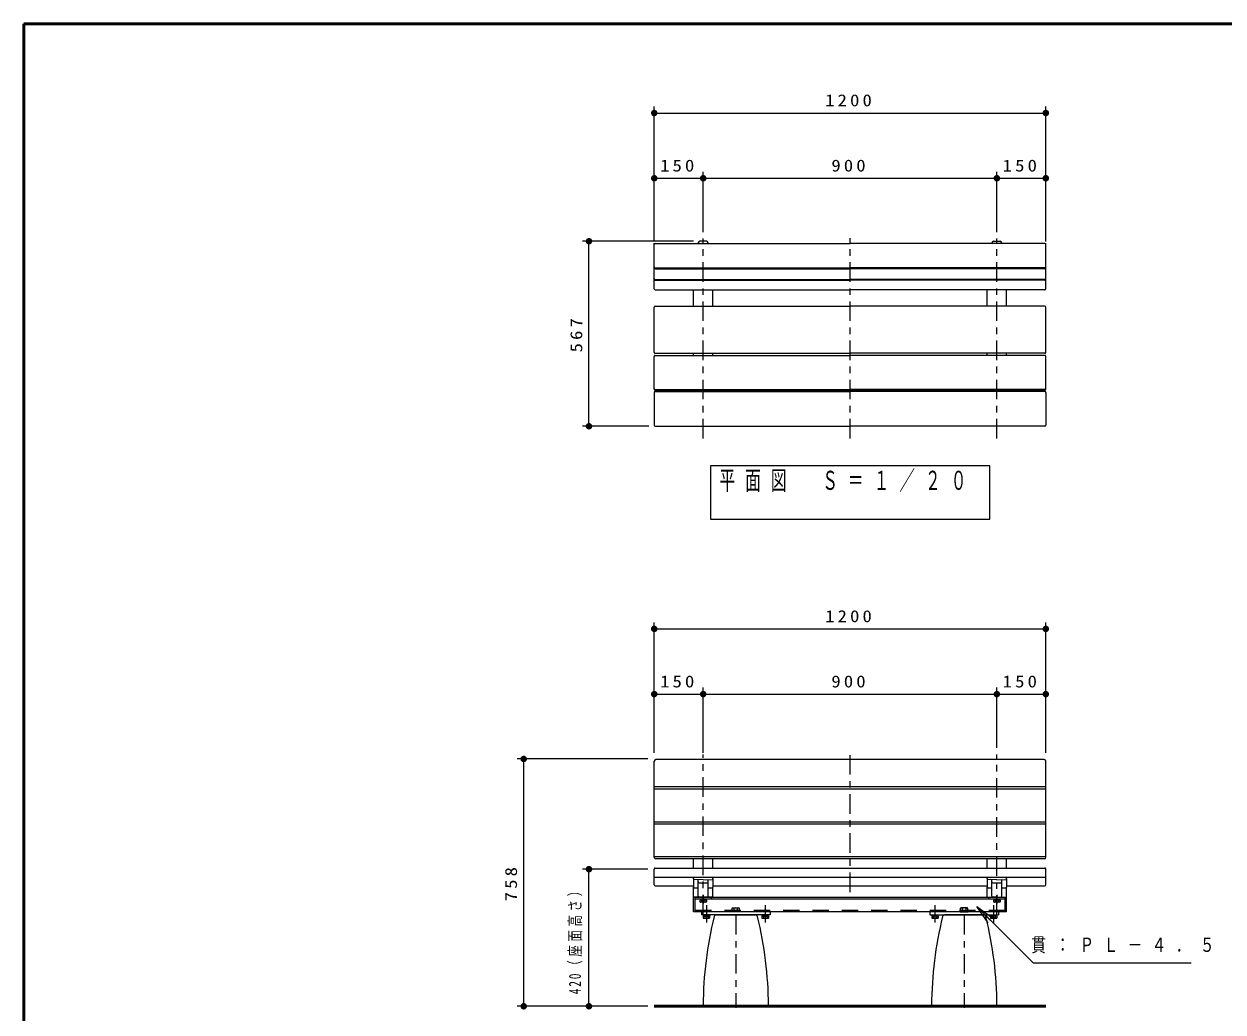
# Model space of a CAD drawing. Units: millimetres on the paper, scale 1:20. Extents: x -385 to 0, y 0 to 267.
# Drawn here: x -385 to -201.3, y 115.6 to 267 of the extents above; entities that cross this region are included whole.
import ezdxf

# ---------------------------------------------------------------- set-up
doc = ezdxf.new("R2010")
doc.units = ezdxf.units.MM
doc.linetypes.add('USER1', pattern=[4.5, 2.5, -2])
doc.linetypes.add('USER2', pattern=[6, 3, -1, 1, -1])
doc.layers.add('1_20', color=7, linetype='Continuous', lineweight=25)
doc.layers.add('A3図枠', color=7, linetype='Continuous', lineweight=13)
doc.styles.add('ＭＳ ゴシック', font='')
doc.styles.get('ＭＳ ゴシック').set_extended_font_data('MS Gothic')

# ---------------------------------------------------------------- blocks, each defined once
blk = doc.blocks.new('filled_dot')
at = {"color": 0, "linetype": 'Continuous', "lineweight": -2, "const_width": 1.25}
blk.add_lwpolyline([(-0.625, 0, 1), (0.625, 0, 1)], format="xyb", close=True, dxfattribs=at)

msp = doc.modelspace()

# ---------------------------------------------------------------- linework, layer by layer
at = {"layer": '1_20', "lineweight": 13}
for p, q in [((-288.425, 233.681), (-288.425, 254.352)), ((-228.425, 233.681), (-228.425, 254.352)), ((-288.425, 253.352), (-228.425, 253.352)), ((-288.425, 243.352), (-280.925, 243.352)), ((-280.925, 235.801), (-280.925, 244.352)), ((-280.925, 235.115), (-280.925, 244.352)), ((-280.925, 243.352), (-235.925, 243.352)), ((-235.925, 235.115), (-235.925, 244.352)), ((-235.925, 243.352), (-228.425, 243.352)), ((-282.425, 233.701), (-299.425, 233.701)), ((-298.425, 205.341), (-298.425, 233.701)), ((-289.275, 205.341), (-299.425, 205.341)), ((-279.825, 199.257), (-279.825, 191.123)), ((-237.025, 199.257), (-279.825, 199.257)), ((-237.025, 191.123), (-237.025, 199.257)), ((-279.825, 191.123), (-237.025, 191.123)), ((-288.425, 155.282), (-288.425, 175.282)), ((-228.425, 155.282), (-228.425, 175.282)), ((-288.425, 174.282), (-228.425, 174.282)), ((-288.425, 164.282), (-280.925, 164.282)), ((-280.925, 155.282), (-280.925, 165.282)), ((-280.925, 164.282), (-235.925, 164.282)), ((-235.925, 156.061), (-235.925, 165.282)), ((-235.925, 164.282), (-228.425, 164.282)), ((-289.425, 154.341), (-309.425, 154.341)), ((-308.425, 116.44), (-308.425, 154.341)), ((-289.425, 137.452), (-299.425, 137.452)), ((-298.425, 116.44), (-298.425, 137.452)), ((-237.24, 129.253), (-239.008, 131.728)), ((-239.008, 131.728), (-236.533, 129.96)), ((-239.008, 131.728), (-236.886, 129.607)), ((-289.425, 116.44), (-309.425, 116.44)), ((-289.425, 116.44), (-299.425, 116.44))]:
    msp.add_line(p, q, dxfattribs=at)
at = {"layer": '1_20'}
for p, q in [((-288.425, 226.412), (-288.425, 233.396)), ((-288.275, 233.352), (-258.425, 233.352)), ((-281.675, 233.352), (-281.675, 233.451)), ((-280.425, 233.701), (-281.425, 233.701)), ((-280.175, 233.352), (-280.175, 233.451)), ((-228.575, 233.352), (-258.425, 233.352)), ((-236.675, 233.352), (-236.675, 233.451)), ((-236.425, 233.701), (-235.425, 233.701)), ((-235.175, 233.352), (-235.175, 233.451)), ((-228.425, 226.412), (-228.425, 233.396)), ((-288.275, 229.607), (-258.425, 229.607)), ((-288.275, 229.489), (-258.425, 229.489)), ((-288.275, 227.858), (-258.425, 227.858)), ((-228.575, 229.607), (-258.425, 229.607)), ((-228.575, 229.489), (-258.425, 229.489)), ((-228.575, 227.858), (-258.425, 227.858)), ((-288.275, 227.708), (-258.425, 227.708)), ((-288.275, 226.262), (-258.425, 226.262)), ((-282.425, 223.764), (-282.425, 226.262)), ((-279.425, 223.764), (-279.425, 226.262)), ((-228.575, 227.708), (-258.425, 227.708)), ((-228.575, 226.262), (-258.425, 226.262)), ((-237.425, 223.764), (-237.425, 226.262)), ((-234.425, 223.764), (-234.425, 226.262)), ((-288.425, 216.672), (-288.425, 223.614)), ((-288.275, 223.764), (-258.425, 223.764)), ((-228.575, 223.764), (-258.425, 223.764)), ((-228.425, 216.672), (-228.425, 223.614)), ((-288.425, 211.011), (-288.425, 216.055)), ((-288.275, 216.522), (-258.425, 216.522)), ((-288.275, 216.205), (-258.425, 216.205)), ((-282.425, 216.205), (-282.425, 216.522)), ((-279.425, 216.205), (-279.425, 216.522)), ((-228.575, 216.522), (-258.425, 216.522)), ((-228.575, 216.205), (-258.425, 216.205)), ((-237.425, 216.205), (-237.425, 216.522)), ((-234.425, 216.205), (-234.425, 216.522)), ((-228.425, 211.011), (-228.425, 216.055)), ((-288.425, 210.538), (-288.425, 205.491)), ((-288.275, 210.986), (-258.425, 210.986)), ((-288.275, 210.861), (-258.425, 210.861)), ((-288.275, 210.688), (-258.425, 210.688)), ((-282.425, 210.688), (-282.425, 210.861)), ((-279.425, 210.688), (-279.425, 210.861)), ((-228.575, 210.986), (-258.425, 210.986)), ((-228.575, 210.861), (-258.425, 210.861)), ((-228.575, 210.688), (-258.425, 210.688)), ((-237.425, 210.688), (-237.425, 210.861)), ((-234.425, 210.688), (-234.425, 210.861)), ((-228.425, 210.538), (-228.425, 205.491)), ((-288.275, 205.341), (-258.425, 205.341)), ((-228.575, 205.341), (-258.425, 205.341)), ((-288.425, 139.261), (-288.425, 154.007)), ((-228.675, 154.257), (-288.175, 154.257)), ((-228.425, 139.261), (-228.425, 154.007)), ((-288.425, 150.104), (-228.425, 150.104)), ((-288.425, 149.787), (-228.425, 149.787)), ((-288.425, 144.715), (-228.425, 144.715)), ((-288.425, 144.426), (-228.425, 144.426)), ((-228.425, 139.355), (-288.425, 139.355)), ((-228.675, 139.039), (-288.175, 139.039)), ((-282.425, 137.629), (-282.425, 139.039)), ((-279.425, 137.629), (-279.425, 139.039)), ((-237.425, 137.629), (-237.425, 139.039)), ((-234.425, 137.629), (-234.425, 139.039)), ((-288.425, 135.04), (-288.425, 137.479)), ((-288.425, 136.221), (-228.425, 136.221)), ((-288.275, 137.629), (-228.575, 137.629)), ((-282.425, 135.971), (-282.425, 136.078)), ((-282.425, 135.971), (-282.425, 134.69)), ((-280.925, 136.227), (-282.328, 136.178)), ((-280.925, 136.227), (-279.521, 136.178)), ((-279.425, 135.971), (-279.425, 136.078)), ((-279.425, 135.971), (-279.425, 134.69)), ((-237.425, 136.078), (-237.425, 136.221)), ((-237.425, 135.971), (-237.425, 136.078)), ((-237.425, 135.971), (-237.425, 134.69)), ((-235.925, 136.227), (-237.328, 136.178)), ((-235.925, 136.227), (-234.521, 136.178)), ((-234.425, 136.078), (-234.425, 136.221)), ((-234.425, 135.971), (-234.425, 136.078)), ((-234.425, 135.971), (-234.425, 134.69)), ((-228.425, 135.04), (-228.425, 137.479)), ((-288.275, 134.89), (-282.425, 134.89)), ((-282.425, 133.237), (-282.425, 134.69)), ((-280.925, 135.822), (-282.328, 135.871)), ((-282.325, 134.59), (-281.675, 134.59)), ((-281.675, 133.311), (-281.675, 135.776)), ((-281.525, 135.381), (-280.325, 135.381)), ((-280.925, 135.822), (-279.521, 135.871)), ((-280.175, 133.311), (-280.175, 135.776)), ((-280.175, 134.59), (-279.525, 134.59)), ((-279.425, 134.89), (-258.425, 134.89)), ((-279.425, 133.237), (-279.425, 134.69)), ((-258.425, 134.89), (-237.425, 134.89)), ((-237.425, 133.237), (-237.425, 134.69)), ((-235.925, 135.822), (-237.328, 135.871)), ((-237.325, 134.59), (-236.675, 134.59)), ((-236.675, 133.311), (-236.675, 135.776)), ((-236.525, 135.381), (-235.325, 135.381)), ((-235.925, 135.822), (-234.521, 135.871)), ((-235.175, 133.311), (-235.175, 135.776)), ((-235.175, 134.59), (-234.525, 134.59)), ((-234.425, 134.89), (-228.575, 134.89)), ((-234.425, 133.237), (-234.425, 134.69)), ((-279.499, 133.14), (-282.351, 133.14)), ((-280.925, 133.14), (-281.53, 133.161)), ((-281.45, 132.915), (-280.4, 132.915)), ((-281.45, 132.915), (-281.45, 132.84)), ((-281.45, 132.84), (-280.4, 132.84)), ((-281.385, 132.84), (-281.385, 132.715)), ((-280.465, 132.84), (-281.385, 132.84)), ((-280.465, 132.715), (-281.385, 132.715)), ((-280.958, 132.84), (-280.925, 132.715)), ((-280.925, 133.14), (-280.32, 133.161)), ((-280.925, 132.84), (-280.891, 132.715)), ((-280.465, 132.84), (-280.465, 132.715)), ((-280.4, 132.84), (-280.4, 132.915)), ((-237.351, 133.14), (-234.499, 133.14)), ((-235.925, 133.14), (-236.53, 133.161)), ((-236.45, 132.915), (-235.4, 132.915)), ((-236.45, 132.915), (-236.45, 132.84)), ((-236.45, 132.84), (-235.4, 132.84)), ((-236.385, 132.84), (-236.385, 132.715)), ((-235.465, 132.84), (-236.385, 132.84)), ((-235.465, 132.715), (-236.385, 132.715)), ((-235.958, 132.84), (-235.925, 132.715)), ((-235.925, 132.84), (-235.891, 132.715)), ((-235.465, 132.84), (-235.465, 132.715)), ((-235.4, 132.84), (-235.4, 132.915)), ((-276.525, 130.99), (-276.525, 130.89)), ((-275.325, 130.99), (-276.525, 130.99)), ((-275.325, 130.89), (-276.525, 130.89)), ((-276.473, 131.458), (-276.375, 131.515)), ((-276.473, 131.14), (-276.473, 131.458)), ((-276.462, 130.99), (-276.462, 131.14)), ((-275.387, 131.14), (-276.462, 131.14)), ((-275.387, 130.99), (-276.462, 130.99)), ((-276.375, 131.515), (-275.475, 131.515)), ((-276.199, 131.14), (-276.199, 131.458)), ((-275.965, 130.99), (-275.925, 131.14)), ((-275.925, 130.99), (-275.885, 131.14)), ((-275.651, 131.14), (-275.651, 131.458)), ((-275.376, 131.458), (-275.475, 131.515)), ((-275.387, 130.99), (-275.387, 131.14)), ((-275.376, 131.14), (-275.376, 131.458)), ((-275.325, 130.89), (-275.325, 130.99)), ((-241.525, 130.89), (-241.525, 130.99)), ((-241.525, 130.99), (-240.325, 130.99)), ((-241.525, 130.89), (-240.325, 130.89)), ((-241.473, 131.458), (-241.375, 131.515)), ((-241.473, 131.14), (-241.473, 131.458)), ((-241.462, 130.99), (-241.462, 131.14)), ((-241.462, 131.14), (-240.387, 131.14)), ((-241.462, 130.99), (-240.387, 130.99)), ((-240.475, 131.515), (-241.375, 131.515)), ((-241.199, 131.14), (-241.199, 131.458)), ((-240.925, 130.99), (-240.965, 131.14)), ((-240.885, 130.99), (-240.925, 131.14)), ((-240.651, 131.14), (-240.651, 131.458)), ((-240.376, 131.458), (-240.475, 131.515)), ((-240.387, 130.99), (-240.387, 131.14)), ((-240.376, 131.14), (-240.376, 131.458)), ((-240.325, 130.99), (-240.325, 130.89)), ((-279.9, 130.44), (-280.95, 130.44)), ((-280.95, 130.365), (-280.95, 130.44)), ((-279.9, 130.365), (-280.95, 130.365)), ((-280.885, 130.365), (-280.885, 130.24)), ((-280.885, 130.365), (-279.965, 130.365)), ((-280.885, 130.24), (-279.965, 130.24)), ((-280.425, 130.365), (-280.458, 130.24)), ((-280.391, 130.365), (-280.425, 130.24)), ((-279.965, 130.365), (-279.965, 130.24)), ((-279.9, 130.44), (-279.9, 130.365)), ((-278.902, 130.44), (-272.948, 130.44)), ((-275.475, 130.44), (-276.375, 130.44)), ((-270.9, 130.44), (-271.95, 130.44)), ((-271.95, 130.365), (-271.95, 130.44)), ((-270.9, 130.365), (-271.95, 130.365)), ((-271.885, 130.365), (-271.885, 130.24)), ((-271.885, 130.365), (-270.965, 130.365)), ((-271.885, 130.24), (-270.965, 130.24)), ((-271.425, 130.365), (-271.458, 130.24)), ((-271.391, 130.365), (-271.425, 130.24)), ((-270.965, 130.365), (-270.965, 130.24)), ((-270.9, 130.44), (-270.9, 130.365)), ((-245.95, 130.44), (-244.9, 130.44)), ((-245.95, 130.44), (-245.95, 130.365)), ((-245.95, 130.365), (-244.9, 130.365)), ((-245.885, 130.365), (-245.885, 130.24)), ((-244.965, 130.365), (-245.885, 130.365)), ((-244.965, 130.24), (-245.885, 130.24)), ((-245.458, 130.365), (-245.425, 130.24)), ((-245.425, 130.365), (-245.391, 130.24)), ((-244.965, 130.365), (-244.965, 130.24)), ((-244.9, 130.365), (-244.9, 130.44)), ((-237.948, 130.44), (-243.902, 130.44)), ((-241.375, 130.44), (-240.475, 130.44)), ((-236.95, 130.44), (-235.9, 130.44)), ((-236.95, 130.44), (-236.95, 130.365)), ((-236.95, 130.365), (-235.9, 130.365)), ((-236.885, 130.365), (-236.885, 130.24)), ((-235.965, 130.365), (-236.885, 130.365)), ((-235.965, 130.24), (-236.885, 130.24)), ((-236.458, 130.365), (-236.425, 130.24)), ((-236.425, 130.365), (-236.391, 130.24)), ((-235.965, 130.365), (-235.965, 130.24)), ((-235.9, 130.365), (-235.9, 130.44)), ((-280.775, 116.44), (-280.925, 116.59)), ((-280.775, 116.44), (-271.075, 116.44)), ((-271.075, 116.44), (-270.925, 116.59)), ((-245.775, 116.44), (-245.925, 116.59)), ((-236.075, 116.44), (-245.775, 116.44)), ((-236.075, 116.44), (-235.925, 116.59))]:
    msp.add_line(p, q, dxfattribs=at)
at = {"layer": '1_20', "linetype": 'USER2', "lineweight": 13}
for p, q in [((-280.925, 203.475), (-280.925, 234.115)), ((-258.425, 203.475), (-258.425, 234.159)), ((-235.925, 203.475), (-235.925, 234.115)), ((-280.925, 130.541), (-280.925, 155.036)), ((-235.925, 130.426), (-235.925, 155.036)), ((-275.925, 130.44), (-275.925, 116.177)), ((-240.925, 130.44), (-240.925, 116.177))]:
    msp.add_line(p, q, dxfattribs=at)
at = {"layer": '1_20', "color": 4, "linetype": 'USER2', "lineweight": 13}
for p, q in [((-258.425, 133.953), (-258.425, 155.036)), ((-280.925, 133.515), (-280.925, 132.174)), ((-235.925, 133.515), (-235.925, 132.174)), ((-280.425, 131.96), (-280.425, 129.297)), ((-280.425, 131.49), (-280.425, 130.149)), ((-271.425, 131.96), (-271.425, 129.297)), ((-271.425, 131.49), (-271.425, 130.149)), ((-245.425, 131.96), (-245.425, 129.297)), ((-245.425, 131.49), (-245.425, 130.149)), ((-236.425, 131.96), (-236.425, 129.297)), ((-236.425, 131.49), (-236.425, 130.149))]:
    msp.add_line(p, q, dxfattribs=at)
at = {"layer": '1_20', "color": 4}
for p, q in [((-282.4, 130.89), (-282.4, 133.14)), ((-282.4, 133.14), (-234.45, 133.14)), ((-282.175, 130.89), (-282.175, 133.14)), ((-282.175, 132.915), (-234.675, 132.915)), ((-279.675, 132.915), (-279.675, 133.14)), ((-237.175, 132.915), (-237.175, 133.14)), ((-234.675, 130.89), (-234.675, 133.14)), ((-234.45, 130.89), (-234.45, 133.14)), ((-234.45, 130.89), (-282.4, 130.89)), ((-281.175, 130.89), (-281.175, 130.44)), ((-270.675, 130.89), (-270.675, 130.44)), ((-246.175, 130.89), (-246.175, 130.44)), ((-235.675, 130.89), (-246.175, 130.89)), ((-235.675, 130.89), (-235.675, 130.44)), ((-270.675, 130.44), (-281.175, 130.44)), ((-246.175, 130.44), (-235.675, 130.44))]:
    msp.add_line(p, q, dxfattribs=at)
at = {"layer": '1_20', "color": 131}
for p, q in [((-281.416, 132.715), (-281.416, 132.44)), ((-280.434, 132.715), (-281.416, 132.715)), ((-281.416, 132.44), (-281.337, 132.395)), ((-280.512, 132.395), (-281.337, 132.395)), ((-281.17, 132.715), (-281.17, 132.44)), ((-280.679, 132.715), (-280.679, 132.44)), ((-280.434, 132.44), (-280.512, 132.395)), ((-280.434, 132.715), (-280.434, 132.44)), ((-236.416, 132.715), (-236.416, 132.44)), ((-235.434, 132.715), (-236.416, 132.715)), ((-236.416, 132.44), (-236.337, 132.395)), ((-235.512, 132.395), (-236.337, 132.395)), ((-236.17, 132.715), (-236.17, 132.44)), ((-235.679, 132.715), (-235.679, 132.44)), ((-235.434, 132.44), (-235.512, 132.395)), ((-235.434, 132.715), (-235.434, 132.44)), ((-280.916, 130.24), (-280.916, 129.965)), ((-280.916, 130.24), (-279.934, 130.24)), ((-280.916, 129.965), (-280.837, 129.92)), ((-280.837, 129.92), (-280.012, 129.92)), ((-280.67, 130.24), (-280.67, 129.965)), ((-280.179, 130.24), (-280.179, 129.965)), ((-279.934, 129.965), (-280.012, 129.92)), ((-279.934, 130.24), (-279.934, 129.965)), ((-271.916, 130.24), (-271.916, 129.965)), ((-271.916, 130.24), (-270.934, 130.24)), ((-271.916, 129.965), (-271.837, 129.92)), ((-271.837, 129.92), (-271.012, 129.92)), ((-271.67, 130.24), (-271.67, 129.965)), ((-271.179, 130.24), (-271.179, 129.965)), ((-270.934, 129.965), (-271.012, 129.92)), ((-270.934, 130.24), (-270.934, 129.965)), ((-245.916, 130.24), (-245.916, 129.965)), ((-244.934, 130.24), (-245.916, 130.24)), ((-245.916, 129.965), (-245.837, 129.92)), ((-245.012, 129.92), (-245.837, 129.92)), ((-245.67, 130.24), (-245.67, 129.965)), ((-245.179, 130.24), (-245.179, 129.965)), ((-244.934, 129.965), (-245.012, 129.92)), ((-244.934, 130.24), (-244.934, 129.965)), ((-236.916, 130.24), (-236.916, 129.965)), ((-235.934, 130.24), (-236.916, 130.24)), ((-236.916, 129.965), (-236.837, 129.92)), ((-236.012, 129.92), (-236.837, 129.92)), ((-236.67, 130.24), (-236.67, 129.965)), ((-236.179, 130.24), (-236.179, 129.965)), ((-235.934, 129.965), (-236.012, 129.92)), ((-235.934, 130.24), (-235.934, 129.965))]:
    msp.add_line(p, q, dxfattribs=at)
at = {"layer": '1_20', "color": 4, "linetype": 'USER1', "lineweight": 13}
msp.add_line((-234.675, 131.115), (-282.175, 131.115), dxfattribs=at)
at = {"layer": '1_20', "lineweight": 50}
msp.add_line((-288.425, 116.44), (-228.425, 116.44), dxfattribs=at)
at = {"layer": '1_20', "lineweight": 13}
msp.add_lwpolyline([(-239.008, 131.728), (-230.377, 123.097), (-206.131, 123.097)], dxfattribs=at)
at = {"layer": '1_20'}
for centre, radius, start, end in [((-288.275, 233.202), 0.15, 90, 180), ((-281.425, 233.451), 0.25, 90, 180), ((-280.425, 233.451), 0.25, 0, 90), ((-236.425, 233.451), 0.25, 90, 180), ((-235.425, 233.451), 0.25, 0, 90), ((-228.575, 233.202), 0.15, 0, 90), ((-288.275, 229.757), 0.15, 180, 270), ((-228.575, 229.757), 0.15, 270, 0), ((-288.275, 229.639), 0.15, 180, 270), ((-288.275, 228.008), 0.15, 180, 270), ((-288.275, 227.858), 0.15, 180, 270), ((-228.575, 229.639), 0.15, 270, 0), ((-228.575, 228.008), 0.15, 270, 0), ((-228.575, 227.858), 0.15, 270, 0), ((-288.275, 226.412), 0.15, 180, 270), ((-228.575, 226.412), 0.15, 270, 0), ((-288.275, 223.614), 0.15, 90, 180), ((-228.575, 223.614), 0.15, 0, 90), ((-288.275, 216.672), 0.15, 180, 270), ((-288.275, 216.055), 0.15, 90, 180), ((-228.575, 216.672), 0.15, 270, 0), ((-228.575, 216.055), 0.15, 0, 90), ((-288.275, 211.136), 0.15, 180, 270), ((-288.275, 211.011), 0.15, 180, 270), ((-288.275, 210.538), 0.15, 90, 180), ((-228.575, 211.136), 0.15, 270, 0), ((-228.575, 211.011), 0.15, 270, 0), ((-228.575, 210.538), 0.15, 0, 90), ((-288.275, 205.491), 0.15, 180, 270), ((-228.575, 205.491), 0.15, 270, 0), ((-288.175, 154.007), 0.25, 90, 180), ((-228.675, 154.007), 0.25, 0, 90), ((-288.175, 139.289), 0.25, 180, 270), ((-228.675, 139.289), 0.25, 270, 0), ((-288.275, 137.479), 0.15, 90, 180), ((-282.325, 136.078), 0.1, 92, 180), ((-282.325, 135.971), 0.1, 180, 268), ((-279.525, 136.078), 0.1, 0, 88), ((-279.525, 135.971), 0.1, 272, 0), ((-237.325, 136.078), 0.1, 92, 180), ((-237.325, 135.971), 0.1, 180, 268), ((-234.525, 136.078), 0.1, 0, 88), ((-234.525, 135.971), 0.1, 272, 0), ((-228.575, 137.479), 0.15, 0, 90), ((-288.275, 135.04), 0.15, 180, 270), ((-282.325, 134.69), 0.1, 180, 270), ((-281.75, 135.776), 0.075, 0, 88), ((-281.525, 135.531), 0.15, 180, 270), ((-280.325, 135.531), 0.15, 270, 0), ((-280.1, 135.776), 0.075, 92, 180), ((-279.525, 134.69), 0.1, 270, 0), ((-237.325, 134.69), 0.1, 180, 270), ((-236.75, 135.776), 0.075, 0, 88), ((-236.525, 135.531), 0.15, 180, 270), ((-235.325, 135.531), 0.15, 270, 0), ((-235.1, 135.776), 0.075, 92, 180), ((-234.525, 134.69), 0.1, 270, 0), ((-228.575, 135.04), 0.15, 270, 0), ((-282.325, 133.237), 0.1, 180, 254.94761), ((-281.525, 133.311), 0.15, 180, 268), ((-280.325, 133.311), 0.15, 272, 0), ((-279.525, 133.237), 0.1, 285.05239, 0), ((-237.325, 133.237), 0.1, 180, 254.94761), ((-236.525, 133.311), 0.15, 180, 268), ((-235.325, 133.311), 0.15, 272, 0), ((-234.525, 133.237), 0.1, 285.05239, 0), ((-276.336, 131.221), 0.274, 60.00001, 119.99999), ((-275.925, 130.825), 0.69, 66.57346, 113.42654), ((-275.513, 131.221), 0.274, 60.00001, 119.99999), ((-241.336, 131.221), 0.274, 60.00001, 119.99999), ((-240.925, 130.825), 0.69, 66.57346, 113.42654), ((-240.513, 131.221), 0.274, 60.00001, 119.99999), ((-224.05, 116.44), 56.875, 166.02573, 179.84909), ((-278.902, 130.09), 0.35, 90, 166.02573), ((-272.948, 130.09), 0.35, 13.97427, 90), ((-327.8, 116.44), 56.875, 0.15091, 13.97427), ((-189.05, 116.44), 56.875, 166.02573, 179.84909), ((-243.902, 130.09), 0.35, 90, 166.02573), ((-237.948, 130.09), 0.35, 13.97427, 90), ((-292.8, 116.44), 56.875, 0.15091, 13.97427)]:
    msp.add_arc(centre, radius, start, end, dxfattribs=at)
at = {"layer": '1_20', "color": 131}
for centre, radius, start, end in [((-281.293, 132.653), 0.245, 240.00001, 299.99999), ((-280.925, 133.084), 0.689, 249.136, 290.864), ((-280.557, 132.653), 0.245, 240.00001, 299.99999), ((-236.293, 132.653), 0.245, 240.00001, 299.99999), ((-235.925, 133.084), 0.689, 249.136, 290.864), ((-235.557, 132.653), 0.245, 240.00001, 299.99999), ((-280.793, 130.178), 0.245, 240.00001, 299.99999), ((-280.425, 130.609), 0.689, 249.136, 290.864), ((-280.057, 130.178), 0.245, 240.00001, 299.99999), ((-271.793, 130.178), 0.245, 240.00001, 299.99999), ((-271.425, 130.609), 0.689, 249.136, 290.864), ((-271.057, 130.178), 0.245, 240.00001, 299.99999), ((-245.793, 130.178), 0.245, 240.00001, 299.99999), ((-245.425, 130.609), 0.689, 249.136, 290.864), ((-245.057, 130.178), 0.245, 240.00001, 299.99999), ((-236.793, 130.178), 0.245, 240.00001, 299.99999), ((-236.425, 130.609), 0.689, 249.136, 290.864), ((-236.057, 130.178), 0.245, 240.00001, 299.99999)]:
    msp.add_arc(centre, radius, start, end, dxfattribs=at)
at = {"layer": 'A3図枠', "lineweight": 50}
for p, q in [((-385, 267), (-385, 0)), ((0, 267), (-385, 267))]:
    msp.add_line(p, q, dxfattribs=at)

# ---------------------------------------------------------------- block references
at = {"layer": '1_20', "lineweight": 13, "xscale": 0.4, "yscale": 0.4}
for p in [(-288.425, 253.352), (-288.425, 243.352), (-280.925, 243.352), (-235.925, 243.352), (-288.425, 174.282), (-288.425, 164.282), (-280.925, 164.282), (-235.925, 164.282)]:
    msp.add_blockref('filled_dot', p, dxfattribs=at)
for p, rotation in [((-228.425, 253.352), 180), ((-280.925, 243.352), 180), ((-235.925, 243.352), 180), ((-228.425, 243.352), 180), ((-298.425, 233.701), 270), ((-298.425, 205.341), 90), ((-228.425, 174.282), 180), ((-280.925, 164.282), 180), ((-235.925, 164.282), 180), ((-228.425, 164.282), 180), ((-308.425, 154.341), 270), ((-298.425, 137.452), 270), ((-308.425, 116.44), 90), ((-298.425, 116.44), 90)]:
    msp.add_blockref('filled_dot', p, dxfattribs=dict(at, rotation=rotation))

# ---------------------------------------------------------------- texts
at = {"layer": '1_20', "style": 'ＭＳ ゴシック'}
for s, insert, char_height, attachment_point in [('\\T1.33;\\W1.15;1200', (-258.425, 254.352), 1.833, 8), ('\\T1.33;\\W1.15;150', (-284.675, 244.352), 1.833, 8), ('\\T1.33;\\W1.15;900', (-258.425, 244.352), 1.833, 8), ('\\T1.33;\\W1.15;150', (-232.175, 244.352), 1.833, 8), ('\\T1.64;\\W0.6;平面図\u3000Ｓ＝１／２０', (-278.425, 198.523), 2.933, 1), ('\\T1.33;\\W1.15;1200', (-258.425, 175.282), 1.833, 8), ('\\T1.33;\\W1.15;150', (-284.675, 165.282), 1.833, 8), ('\\T1.33;\\W1.15;900', (-258.425, 165.282), 1.833, 8), ('\\T1.33;\\W1.15;150', (-232.175, 165.282), 1.833, 8), ('\\T1.64;\\W0.75;貫：ＰＬ－４．５', (-230.649, 125.747), 2.199, 4)]:
    msp.add_mtext(s, dxfattribs=dict(at, insert=insert, char_height=char_height, attachment_point=attachment_point))
at = {"layer": '1_20', "char_height": 1.833, "attachment_point": 8, "rotation": 90, "style": 'ＭＳ ゴシック'}
for s, insert in [('\\T1.33;\\W1.15;567', (-299.425, 219.521)), ('\\T1.33;\\W1.15;758', (-309.425, 135.391)), ('\\T1.32;\\W0.7;420（座面高さ）', (-299.425, 126.946))]:
    msp.add_mtext(s, dxfattribs=dict(at, insert=insert))

doc.saveas('drawing.dxf')
